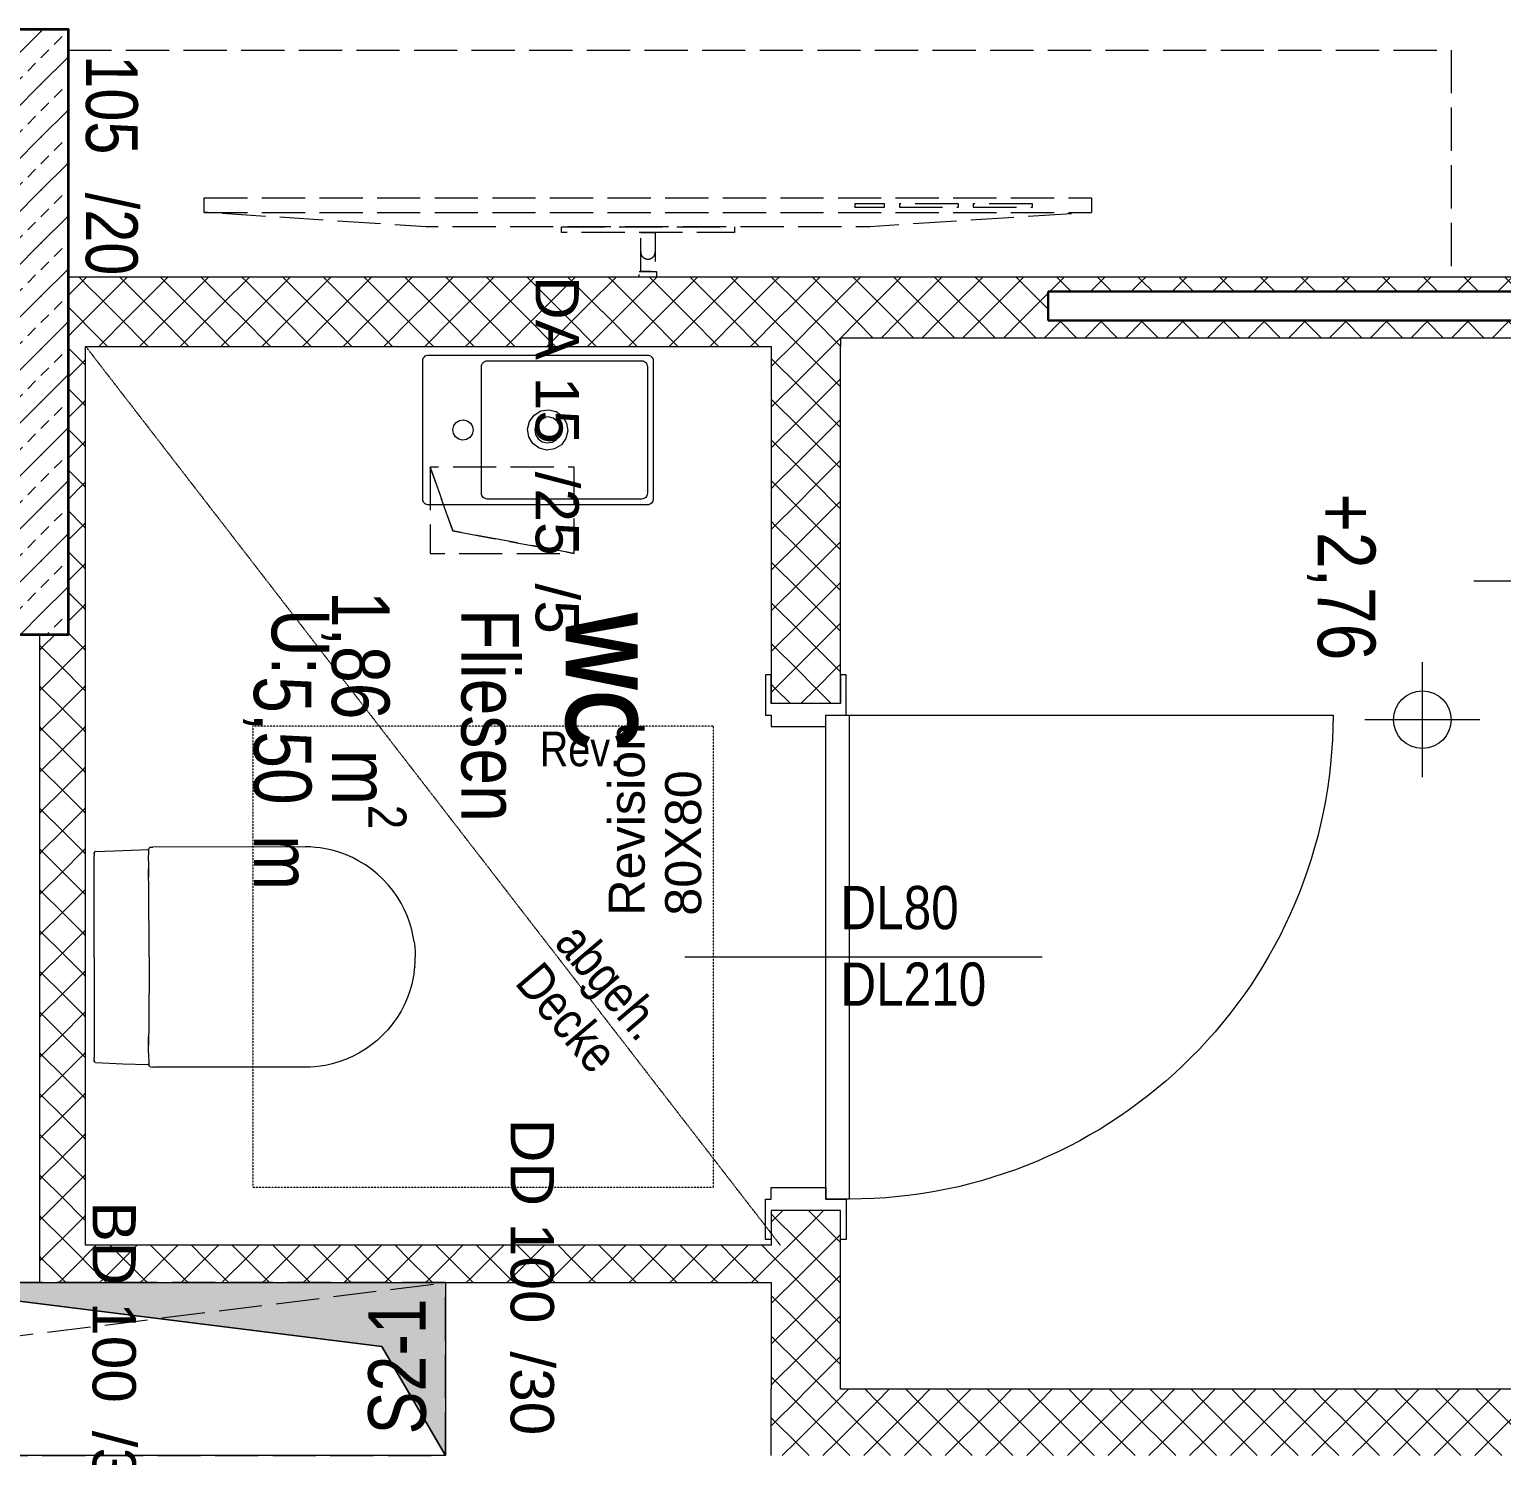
# Model space of a CAD drawing. Header units: metres. Extents: x -16782 to 57285, y -22997 to 18599.
# Drawn here: x 21651 to 24206, y 4078 to 6553 of the extents above; entities that cross this region are included whole.
import ezdxf
from ezdxf.enums import TextEntityAlignment as Align

# ---------------------------------------------------------------- set-up
doc = ezdxf.new("R2010")
doc.units = ezdxf.units.M
doc.header["$MEASUREMENT"] = 0
doc.linetypes.add('Strichlinie eng', pattern=[0.1, 0.075, -0.025])
for name, color, linetype in [('120 Wand Innen tragend', 7, 'Continuous'), ('150 Stuetze', 7, 'Continuous'), ('230 Decke abgehaengt', 7, 'Continuous'), ('510 Moeblierung', 7, 'Continuous'), ('540 Sanitaereinrichtung', 7, 'Continuous'), ('720 HT Installation', 7, 'Continuous'), ('721  Revisionstür', 7, 'Continuous'), ('721  Revisionstür Text', 7, 'Continuous'), ('810 Raumstempel', 7, 'Continuous'), ('870 Deckendurchbruchsymbol', 7, 'Continuous'), ('910 Kote allgemein', 7, 'Continuous'), ('916 Kote PP Rohbau', 7, 'Continuous'), ('930 Beschriftung Allgemein', 7, 'Continuous'), ('938 Beschriftung Statik', 7, 'Continuous'), ('Neubau_130 Wand Innen', 7, 'Continuous'), ('Neubau_130 Wand Innen nichttragend', 7, 'Continuous')]:
    doc.layers.add(name, color=color, linetype=linetype)
doc.styles.add('ERSTELLTER_STIL_1', font='ARIALN.TTF')
doc.styles.add('ERSTELLTER_STIL_2', font='arial.ttf')
doc.styles.add('ERSTELLTER_STIL_3', font='ARIALNB.TTF')
doc.styles.add('ERSTELLTER_STIL_9', font='arial.ttf', dxfattribs={"width": 0.8})
pattern_1 = [(135, (0, 0), (0.03535534, 0.035355335), [0.05, 0]), (225, (0, 0), (-0.035355335, 0.03535534), [0.05, 0])]
pattern_2 = [(225, (0, 0), (-0.03535533, 0.035355345), [0.05, 0]), (315, (0, 0), (0.035355345, 0.03535533), [0.05, 0])]
pattern_3 = [(134.99998, (0, 0), (0.03535535, 0.03535533), [0.05, 0]), (224.99998, (0, 0), (-0.03535533, 0.03535535), [0.05, 0])]

# ---------------------------------------------------------------- blocks, each defined once
blk = doc.blocks.new('Villeroy_Boch-Subway_Washdown_WC-3D_2')
at = {"layer": '540 Sanitaereinrichtung', "color": 7, "linetype": 'Continuous', "lineweight": 13}
for p, q in [((0.1087, 0.5382), (0.0972, 0.5322)), ((0.1205, 0.5433), (0.1087, 0.5382)), ((0.1321, 0.5475), (0.1205, 0.5433)), ((0.1438, 0.5509), (0.1321, 0.5475)), ((0.1556, 0.5535), (0.1438, 0.5509)), ((0.1644, 0.5549), (0.1556, 0.5535)), ((0.1644, 0.5549), (0.1732, 0.5559)), ((0.1645, 0.5549), (0.1644, 0.5549)), ((0.1645, 0.5549), (0.1644, 0.5549)), ((0.1644, 0.5549), (0.1645, 0.5549)), ((0.1644, 0.5549), (0.1645, 0.5549)), ((0.1732, 0.5559), (0.1729, 0.5559)), ((0.1732, 0.5559), (0.1821, 0.5566)), ((0.1821, 0.5566), (0.1909, 0.5566)), ((0.1996, 0.5566), (0.1909, 0.5566)), ((0.2085, 0.5559), (0.1996, 0.5566)), ((0.2173, 0.5549), (0.2085, 0.5559)), ((0.2085, 0.5559), (0.2088, 0.5559)), ((0.2172, 0.5549), (0.2173, 0.5549)), ((0.2172, 0.5549), (0.2173, 0.5549)), ((0.2173, 0.5549), (0.2172, 0.5549)), ((0.2173, 0.5549), (0.2172, 0.5549)), ((0.2173, 0.5549), (0.2261, 0.5535)), ((0.2261, 0.5535), (0.2379, 0.5509)), ((0.2379, 0.5509), (0.2497, 0.5475)), ((0.2497, 0.5475), (0.2612, 0.5433)), ((0.2612, 0.5433), (0.273, 0.5382)), ((0.273, 0.5382), (0.2845, 0.5322)), ((0.0754, 0.5179), (0.0652, 0.5097)), ((0.0861, 0.5255), (0.0754, 0.5179)), ((0.0972, 0.5322), (0.0861, 0.5255)), ((0.2845, 0.5322), (0.2957, 0.5255)), ((0.2957, 0.5255), (0.3063, 0.5179)), ((0.3063, 0.5179), (0.3165, 0.5097)), ((0.0467, 0.4912), (0.0385, 0.481)), ((0.0557, 0.5008), (0.0467, 0.4912)), ((0.0652, 0.5097), (0.0557, 0.5008)), ((0.3165, 0.5097), (0.3261, 0.5008)), ((0.3261, 0.5008), (0.335, 0.4912)), ((0.335, 0.4912), (0.3433, 0.481)), ((0.0309, 0.4704), (0.0242, 0.4592)), ((0.0385, 0.481), (0.0309, 0.4704)), ((0.3433, 0.481), (0.3508, 0.4704)), ((0.3508, 0.4704), (0.3575, 0.4592)), ((0.0131, 0.4359), (0.0089, 0.4244)), ((0.0182, 0.4477), (0.0131, 0.4359)), ((0.0242, 0.4592), (0.0182, 0.4477)), ((0.3575, 0.4592), (0.3635, 0.4477)), ((0.3635, 0.4477), (0.3686, 0.4359)), ((0.3686, 0.4359), (0.3728, 0.4244)), ((0.0055, 0.4126), (0.0029, 0.4008)), ((0.0089, 0.4244), (0.0055, 0.4126)), ((0.3728, 0.4244), (0.3762, 0.4126)), ((0.3762, 0.4126), (0.3788, 0.4008)), ((0.0015, 0.392), (0.0005, 0.3832)), ((0.0029, 0.4008), (0.0015, 0.392)), ((0.3788, 0.4008), (0.3802, 0.392)), ((0.3802, 0.392), (0.3812, 0.3832)), ((-0.0001, 0.3743), (-0.0003, 0.3656)), ((-0.0003, 0.3656), (-0.0001, 0.1012)), ((0.0005, 0.3832), (-0.0001, 0.3743)), ((0.3812, 0.3832), (0.3819, 0.3743)), ((0.3821, 0.3656), (0.3818, 0.1012)), ((0.3819, 0.3743), (0.3821, 0.3656)), ((0.0002, 0.0976), (-0.0001, 0.1012)), ((0.0002, 0.0976), (0.0009, 0.096)), ((0.0009, 0.096), (0.0012, 0.0956)), ((0.0012, 0.0956), (0.0021, 0.0951)), ((0.0021, 0.0951), (0.003, 0.0945)), ((0.0044, 0.0943), (0.003, 0.0945)), ((0.0242, 0.0941), (0.0044, 0.0943)), ((0.0044, 0.0942), (0.0044, 0.0929)), ((0.0058, 0.0491), (0.0044, 0.0929)), ((0.0242, 0.0941), (0.0365, 0.0941)), ((0.0242, 0.0941), (0.0376, 0.0941)), ((0.0365, 0.0941), (0.0527, 0.0941)), ((0.0365, 0.0941), (0.0376, 0.0941)), ((0.0527, 0.0941), (0.0376, 0.0941)), ((0.0643, 0.0943), (0.0527, 0.0941)), ((0.0527, 0.0941), (0.0527, 0.0941)), ((0.1065, 0.0942), (0.0643, 0.0943)), ((0.1486, 0.0949), (0.1065, 0.0942)), ((0.1909, 0.0949), (0.1486, 0.0949)), ((0.1909, 0.0949), (0.2331, 0.0949)), ((0.2331, 0.0949), (0.2752, 0.0942)), ((0.2752, 0.0942), (0.3174, 0.0943)), ((0.3174, 0.0943), (0.329, 0.0941)), ((0.329, 0.0941), (0.3442, 0.0941)), ((0.3291, 0.0941), (0.329, 0.0941)), ((0.3453, 0.0941), (0.329, 0.0941)), ((0.3575, 0.0941), (0.3442, 0.0941)), ((0.3453, 0.0941), (0.3442, 0.0941)), ((0.3575, 0.0941), (0.3453, 0.0941)), ((0.3575, 0.0941), (0.3773, 0.0943)), ((0.3759, 0.0491), (0.3773, 0.0929)), ((0.3773, 0.0943), (0.3787, 0.0945)), ((0.3773, 0.0942), (0.3773, 0.0929)), ((0.3796, 0.0951), (0.3787, 0.0945)), ((0.3805, 0.0956), (0.3796, 0.0951)), ((0.3808, 0.096), (0.3805, 0.0956)), ((0.3815, 0.0976), (0.3808, 0.096)), ((0.3815, 0.0976), (0.3818, 0.1012)), ((0.0077, 0.0022), (0.0058, 0.0491)), ((0.374, 0.0022), (0.3759, 0.0491)), ((0.0077, 0.0022), (0.0082, 0.0008)), ((0.0082, 0.0008), (0.0093, -0.0002)), ((0.3735, 0.0008), (0.3724, -0.0002)), ((0.374, 0.0022), (0.3735, 0.0008)), ((0.0093, -0.0002), (0.0098, -0.0002)), ((0.0105, -0.0002), (0.0098, -0.0002)), ((0.0105, -0.0002), (0.0115, -0.0002)), ((0.0128, -0.0002), (0.0115, -0.0002)), ((0.0128, -0.0002), (0.0142, -0.0002)), ((0.0142, -0.0002), (0.0157, -0.0002)), ((0.1909, -0.0002), (0.0157, -0.0002)), ((0.1909, -0.0002), (0.366, -0.0002)), ((0.3675, -0.0002), (0.366, -0.0002)), ((0.3689, -0.0002), (0.3675, -0.0002)), ((0.3689, -0.0002), (0.3702, -0.0002)), ((0.3712, -0.0002), (0.3702, -0.0002)), ((0.3712, -0.0002), (0.372, -0.0002)), ((0.3724, -0.0002), (0.372, -0.0002))]:
    blk.add_line(p, q, dxfattribs=at)
blk = doc.blocks.new('Anrichte 01 27[139]_1', base_point=(17.725, 18.2903))
at = {"layer": '510 Moeblierung', "color": 253, "linetype": 'Strichlinie eng', "lineweight": 9, "true_color": 0x9f9f9f, "flags": 128}
blk.add_lwpolyline([(17.725, 18.2903), (20.125, 18.2903), (20.125, 17.896), (17.725, 17.896)], close=True, dxfattribs=at)
blk = doc.blocks.new('Etikett_4_1', base_point=(17.725, 18.1073))
at = {"layer": '938 Beschriftung Statik', "color": 7, "lineweight": 13, "insert": (17.8456, 18.2811), "char_height": 0.09, "attachment_point": 1, "rotation": 269.9605, "style": 'ERSTELLTER_STIL_1'}
blk.add_mtext('\\A1;{\\pql;\\pt0,1;\\fArial Narrow|b0|i0|c0|p0;\\W1.000000;105\\fArial Narrow|b0|i0|c0|p0;\\W1.000000;\\A1{\\H.66x;\\S^  ;}\\fArial Narrow|b0|i0|c0|p0;\\W1.000000;\\fArial Narrow|b0|i0|c0|p0;\\W1.000000;\\A1{\\H.66x;\\S^  ;}\\fArial Narrow|b0|i0|c0|p0;\\W1.000000; /\\fArial Narrow|b0|i0|c0|p0;\\W1.000000;\\fArial Narrow|b0|i0|c0|p0;\\W1.000000;\\fArial Narrow|b0|i0|c0|p0;\\W1.000000;\\fArial Narrow|b0|i0|c0|p0;\\W1.000000;\\fArial Narrow|b0|i0|c0|p0;\\W1.000000;20\\fArial Narrow|b0|i0|c0|p0;\\W1.000000;\\A1{\\H.66x;\\S^  ;}\\fArial Narrow|b0|i0|c0|p0;\\W1.000000;\\fArial Narrow|b0|i0|c0|p0;\\W1.000000;\\A1{\\H.66x;\\S^  ;}\\fArial Narrow|b0|i0|c0|p0;\\W1.000000;\\fArial Narrow|b0|i0|c0|p0;\\W1.000000;\\fArial Narrow|b0|i0|c0|p0;\\W1.000000;\\fArial Narrow|b0|i0|c0|p0;\\W1.000000;\\fArial Narrow|b0|i0|c0|p0;\\W1.000000;\\fArial Narrow|b0|i0|c0|p0;\\W1.000000;\\fArial Narrow|b0|i0|c0|p0;\\W1.000000;\\A1{\\H.66x;\\S^  ;}\\fArial Narrow|b0|i0|c0|p0;\\W1.000000;\\fArial Narrow|b0|i0|c0|p0;\\W1.000000;\\A1{\\H.66x;\\S^  ;}\\fArial Narrow|b0|i0|c0|p0;\\W1.000000;\\fArial Narrow|b0|i0|c0|p0;\\W1.000000;\\fArial Narrow|b0|i0|c0|p0;\\W1.000000;\\fArial Narrow|b0|i0|c0|p0;\\W1.000000;\\fArial Narrow|b0|i0|c0|p0;\\W1.000000;\\fArial Narrow|b0|i0|c0|p0;\\W1.000000;\\fArial Narrow|b0|i0|c0|p0;\\W1.000000;\\A1{\\H.66x;\\S^  ;}\\fArial Narrow|b0|i0|c0|p0;\\W1.000000;\\fArial Narrow|b0|i0|c0|p0;\\W1.000000;\\A1{\\H.66x;\\S^  ;}\\fArial Narrow|b0|i0|c0|p0;\\W1.000000;\\fArial Narrow|b0|i0|c0|p0;\\W1.000000;\\fArial Narrow|b0|i0|c0|p0;\\W1.000000;\\fArial Narrow|b0|i0|c0|p0;\\W1.000000;\\fArial Narrow|b0|i0|c0|p0;\\W1.000000;\\fArial Narrow|b0|i0|c0|p0;\\W1.000000;\\fArial Narrow|b0|i0|c0|p0;\\W1.000000;\\A1{\\H.66x;\\S^  ;}\\fArial Narrow|b0|i0|c0|p0;\\W1.000000;\\fArial Narrow|b0|i0|c0|p0;\\W1.000000;\\A1{\\H.66x;\\S^  ;}\\fArial Narrow|b0|i0|c0|p0;\\W1.000000;\\fArial Narrow|b0|i0|c0|p0;\\W1.000000;\\fArial Narrow|b0|i0|c0|p0;\\W1.000000;\\fArial Narrow|b0|i0|c0|p0;\\W1.000000;\\fArial Narrow|b0|i0|c0|p0;\\W1.000000;\\fArial Narrow|b0|i0|c0|p0;\\W1.000000;\\fArial Narrow|b0|i0|c0|p0;\\W1.000000;\\A1{\\H.66x;\\S^  ;}\\fArial Narrow|b0|i0|c0|p0;\\W1.000000;}', dxfattribs=at)
at = {"layer": '938 Beschriftung Statik', "color": 7, "lineweight": 13, "style": 'ERSTELLTER_STIL_1'}
blk.add_attdef('DUMMY_124', text='', height=0.09, rotation=269.9605, dxfattribs=at).set_placement((17.8734, 18.2811), align=Align.TOP_LEFT)
blk = doc.blocks.new('Zargentür 1-Fl 27_21')
at = {"layer": 'Neubau_130 Wand Innen nichttragend', "color": 7, "linetype": 'Continuous', "lineweight": 13}
for p, q in [((0.42, 0.015), (0.42, 0.855)), ((-0.42, 0.01), (-0.49, 0.01)), ((-0.49, 0.01), (-0.49, 0)), ((-0.49, 0), (-0.44, 0)), ((-0.44, 0), (-0.44, -0.12)), ((-0.44, 0), (-0.44, -0.12)), ((-0.44, 0), (-0.44, -0.12)), ((-0.42, 0.015), (-0.42, -0.025)), ((0.42, 0.015), (-0.42, 0.015)), ((-0.42, -0.025), (-0.42, 0.01)), ((0.42, -0.025), (0.42, 0.015)), ((0.42, -0.025), (0.42, 0.01)), ((0.42, 0.01), (0.49, 0.01)), ((0.49, 0), (0.44, 0)), ((0.44, 0), (0.44, -0.12)), ((0.44, 0), (0.44, -0.12)), ((0.44, 0), (0.44, -0.12)), ((0.49, 0.01), (0.49, 0)), ((-0.4, -0.025), (-0.42, -0.025)), ((-0.42, -0.025), (0.42, -0.025)), ((-0.4, -0.12), (-0.4, -0.025)), ((0.4, -0.12), (0.4, -0.025)), ((0.4, -0.025), (0.42, -0.025)), ((-0.44, -0.12), (-0.49, -0.12)), ((-0.49, -0.12), (-0.49, -0.13)), ((-0.42, -0.13), (-0.42, -0.12)), ((-0.42, -0.12), (-0.4, -0.12)), ((0.42, -0.12), (0.4, -0.12)), ((0.42, -0.13), (0.42, -0.12)), ((0.44, -0.12), (0.49, -0.12)), ((0.49, -0.12), (0.49, -0.13)), ((-0.49, -0.13), (-0.42, -0.13)), ((0.49, -0.13), (0.42, -0.13))]:
    blk.add_line(p, q, dxfattribs=at)
blk.add_arc((0.42, 0.015), 0.84, 90, 180, dxfattribs=at)
blk = doc.blocks.new('T Marker 21_29')
at = {"layer": 'Neubau_130 Wand Innen nichttragend', "color": 7, "linetype": 'Continuous', "lineweight": 13}
blk.add_line((0, -0.47), (0, 0.15), dxfattribs=at)
at = {"layer": 'Neubau_130 Wand Innen nichttragend', "color": 7, "lineweight": 13, "style": 'ERSTELLTER_STIL_1'}
for tag, p in [('gs_width_select_pref_50_1', (-0.13, -0.097)), ('gs_width_select_pref_50_0', (0.0029, -0.097))]:
    blk.add_attdef(tag, text='', height=0.075, rotation=270, dxfattribs=at).set_placement(p, align=Align.BOTTOM_LEFT)
blk = doc.blocks.new('Wand_153_1', base_point=(18.945, 15.751))
at = {"layer": 'Neubau_130 Wand Innen nichttragend', "linetype": 'Continuous', "lineweight": 13, "true_color": 0xa7a7a7}
h = blk.add_hatch(dxfattribs=at)
h.set_pattern_fill('GIPSKARTONWAND_0001', color=253, style=0, pattern_type=2)
h.set_pattern_definition(pattern_1)
h.paths.add_polyline_path([(18.945, 17.776), (18.945, 17.1561), (19.065, 17.1561), (19.065, 17.776)])
h = blk.add_hatch(dxfattribs=at)
h.set_pattern_fill('GIPSKARTONWAND_0001', color=253, style=0, pattern_type=2)
h.set_pattern_definition(pattern_1)
h.paths.add_polyline_path([(18.945, 15.966), (19.065, 15.966), (19.065, 16.2761), (18.945, 16.2761)])
at = {"layer": 'Neubau_130 Wand Innen nichttragend', "color": 7, "linetype": 'Continuous', "lineweight": 13}
for p, q in [((19.065, 17.1561), (18.945, 17.1561)), ((19.065, 16.2761), (18.945, 16.2761))]:
    blk.add_line(p, q, dxfattribs=at)
at = {"layer": 'Neubau_130 Wand Innen nichttragend', "color": 7, "linetype": 'Continuous', "lineweight": 13, "flags": 128}
for points in [[(18.945, 17.776), (18.945, 17.1561)], [(19.065, 17.1561), (19.065, 17.776)], [(18.945, 16.2761), (18.945, 16.2161)], [(19.065, 15.966), (19.065, 16.2761)], [(18.945, 16.1511), (18.945, 15.966)]]:
    blk.add_lwpolyline(points, dxfattribs=at)
at = {"layer": 'Neubau_130 Wand Innen nichttragend', "color": 7, "linetype": 'Continuous', "lineweight": 13, "xscale": -1, "rotation": 269.9999936113557}
blk.add_blockref('Zargentür 1-Fl 27_21', (19.065, 16.7161), dxfattribs=at)
at = {"layer": 'Neubau_130 Wand Innen nichttragend', "color": 7, "lineweight": 13}
ref = blk.add_blockref('T Marker 21_29', (18.945, 16.7161), dxfattribs=dict(at, rotation=89.9999936113557))
ref.add_attrib('gs_width_select_pref_50', 'DL80', dxfattribs={"color": 7, "lineweight": 13, "height": 0.075, "rotation": 360, "style": 'ERSTELLTER_STIL_1'}).set_placement((19.065, 16.742), align=Align.BOTTOM_LEFT)
ref.add_attrib('gs_width_select_pref_50_1', 'DL210', dxfattribs={"color": 7, "lineweight": 13, "height": 0.075, "rotation": 360, "style": 'ERSTELLTER_STIL_1'}).set_placement((19.065, 16.6091), align=Align.BOTTOM_LEFT)
blk = doc.blocks.new('Wand_154_1', base_point=(21.6326, 15.751))
at = {"layer": '120 Wand Innen tragend', "linetype": 'Continuous', "lineweight": 13, "true_color": 0xa7a7a7}
h = blk.add_hatch(dxfattribs=at)
h.set_pattern_fill('GIPSKARTONWAND_0001', color=253, style=0, pattern_type=2)
h.set_pattern_definition([(45, (0, 0), (-0.03535534, 0.03535534), [0.05, 0]), (135, (0, 0), (0.03535534, 0.03535534), [0.05, 0])])
h.paths.add_polyline_path([(18.945, 15.966), (18.945, 15.851), (20.3255, 15.851), (20.3255, 15.966)])
at = {"layer": '120 Wand Innen tragend', "color": 7, "linetype": 'Continuous', "lineweight": 13, "flags": 128}
for points in [[(18.945, 15.851), (18.945, 15.966)], [(20.3255, 15.966), (19.065, 15.966)]]:
    blk.add_lwpolyline(points, dxfattribs=at)
blk = doc.blocks.new('WC_023_60_1', base_point=(18.4456, 17.255))
at = {"layer": '810 Raumstempel', "color": 7, "lineweight": 13, "char_height": 0.1, "attachment_point": 1, "rotation": 270, "style": 'ERSTELLTER_STIL_1'}
for s, insert in [('\\A1;{\\pql;\\pt0,0.05;\\fArial Narrow|b0|i0|c0|p0;\\W1.000000;1,86\\fArial Narrow|b0|i0|c0|p0;\\W1.000000;\\A1{\\H.66x;\\S^  ;}\\fArial Narrow|b0|i0|c0|p0;\\W1.000000; m\\fArial Narrow|b0|i0|c0|p0;\\W1.000000;\\A1{\\H.66x;\\S2^  ;}}', (18.3117, 17.3515)), ('\\A1;{\\pql;\\pt0,0.05;\\fArial Narrow|b0|i0|c0|p0;\\W1.000000;5,50\\fArial Narrow|b0|i0|c0|p0;\\W1.000000;\\A1{\\H.66x;\\S^  ;}\\fArial Narrow|b0|i0|c0|p0;\\W1.000000; m\\fArial Narrow|b0|i0|c0|p0;\\W1.000000;\\A1{\\H.66x;\\S^  ;}}', (18.147, 17.2036))]:
    blk.add_mtext(s, dxfattribs=dict(at, insert=insert))
at = {"layer": '810 Raumstempel', "color": 7, "lineweight": 13}
for tag, height, style, p in [('DUMMY_892', 0.1, 'ERSTELLTER_STIL_1', (18.3426, 17.3515)), ('DUMMY_891', 0.1, 'ERSTELLTER_STIL_1', (18.5073, 17.3515)), ('perimeterCode', 0.1, 'ERSTELLTER_STIL_1', (18.1779, 17.3202)), ('stFloorCovering', 0.1, 'ERSTELLTER_STIL_1', (18.5073, 17.3202)), ('ROOM_NAME', 0.125, 'ERSTELLTER_STIL_3', (18.7132, 17.3146)), ('DUMMY_890', 0.125, 'ERSTELLTER_STIL_3', (18.7132, 17.1105))]:
    blk.add_attdef(tag, text='', height=height, rotation=270, dxfattribs=dict(at, style=style)).set_placement(p, align=Align.TOP_LEFT)
blk = doc.blocks.new('Schiebetür 02 1-Fl 27_2')
at = {"layer": 'Neubau_130 Wand Innen', "color": 7, "linetype": 'Continuous', "lineweight": 13}
for p, q in [((-0.24, 0.05), (-0.14, 0.1)), ((-0.24, 0.05), (0.24, 0.05)), ((-0.24, 0.05), (-0.14, 0)), ((-0.48, 0), (-0.48, -0.025)), ((-0.48, 0), (-0.48, -0.025)), ((0.48, 0), (0.48, -0.105)), ((0.48, 0), (0.48, -0.105)), ((-0.48, -0.075), (-0.48, -0.105)), ((-0.48, -0.075), (-0.48, -0.105))]:
    blk.add_line(p, q, dxfattribs=at)
at = {"layer": 'Neubau_130 Wand Innen', "color": 7, "linetype": 'Continuous', "lineweight": 30}
for p, q in [((-0.48, -0.025), (-1.44, -0.025)), ((-1.44, -0.025), (-1.44, -0.075)), ((-1.44, -0.075), (-0.48, -0.075))]:
    blk.add_line(p, q, dxfattribs=at)
at = {"layer": 'Neubau_130 Wand Innen', "color": 7, "linetype": 'Continuous', "lineweight": 13, "flags": 128}
for points in [[(-0.48, 0), (-0.48, -0.025), (-0.45, -0.025), (-0.45, 0)], [(0.48, 0), (0.45, 0), (0.45, -0.105), (0.48, -0.105)], [(-0.45, -0.06), (0.45, -0.06), (0.45, -0.04), (-0.45, -0.04)], [(-0.48, -0.105), (-0.45, -0.105), (-0.45, -0.075), (-0.48, -0.075)]]:
    blk.add_lwpolyline(points, close=True, dxfattribs=at)
blk = doc.blocks.new('Wand_212_1', base_point=(22.2, 17.896))
at = {"layer": 'Neubau_130 Wand Innen', "linetype": 'Continuous', "lineweight": 13, "true_color": 0xa7a7a7}
h = blk.add_hatch(dxfattribs=at)
h.set_pattern_fill('GIPSKARTONWAND_0001', color=253, style=0, pattern_type=2)
h.set_pattern_definition(pattern_2)
h.paths.add_polyline_path([(19.065, 17.791), (20.3855, 17.791), (20.3855, 17.821), (19.4255, 17.821), (19.4255, 17.871), (20.3855, 17.871), (20.3855, 17.896), (19.065, 17.896)])
at = {"layer": 'Neubau_130 Wand Innen', "color": 7, "linetype": 'Continuous', "lineweight": 30}
for p, q in [((19.4255, 17.871), (19.4255, 17.821)), ((20.3855, 17.871), (19.4255, 17.871)), ((19.4255, 17.821), (20.3855, 17.821))]:
    blk.add_line(p, q, dxfattribs=at)
at = {"layer": 'Neubau_130 Wand Innen', "color": 7, "linetype": 'Continuous', "lineweight": 13, "flags": 128}
for points in [[(20.3855, 17.896), (19.065, 17.896)], [(19.065, 17.791), (20.3855, 17.791)]]:
    blk.add_lwpolyline(points, dxfattribs=at)
at = {"layer": 'Neubau_130 Wand Innen', "color": 7, "linetype": 'Continuous', "lineweight": 13, "rotation": 359.9999908189732}
blk.add_blockref('Schiebetür 02 1-Fl 27_2', (20.8655, 17.896), dxfattribs=at)
blk = doc.blocks.new('Wand_241_1', base_point=(18.945, 16.1511))
at = {"layer": 'Neubau_130 Wand Innen', "linetype": 'Continuous', "lineweight": 13, "true_color": 0xa7a7a7}
h = blk.add_hatch(dxfattribs=at)
h.set_pattern_fill('GIPSKARTONWAND_0001', color=253, style=0, pattern_type=2)
h.set_pattern_definition([(44.99998, (0, 0), (-0.03535533, 0.03535535), [0.05, 0]), (134.99998, (0, 0), (0.03535535, 0.03535533), [0.05, 0])])
h.paths.add_polyline_path([(17.755, 16.1511), (18.945, 16.1511), (18.945, 16.2161), (17.755, 16.2161)])
at = {"layer": 'Neubau_130 Wand Innen', "color": 7, "linetype": 'Continuous', "lineweight": 13, "flags": 128}
for points in [[(18.945, 16.2161), (17.755, 16.2161)], [(17.755, 16.1511), (18.945, 16.1511)]]:
    blk.add_lwpolyline(points, dxfattribs=at)
blk = doc.blocks.new('Wand_262_1', base_point=(17.755, 17.896))
at = {"layer": 'Neubau_130 Wand Innen', "linetype": 'Continuous', "lineweight": 13, "true_color": 0xa7a7a7}
h = blk.add_hatch(dxfattribs=at)
h.set_pattern_fill('GIPSKARTONWAND_0001', color=253, style=0, pattern_type=2)
h.set_pattern_definition(pattern_3)
h.paths.add_polyline_path([(17.675, 17.276), (17.675, 16.2161), (17.755, 16.2161), (17.755, 17.776), (17.725, 17.776), (17.725, 17.276)])
h = blk.add_hatch(dxfattribs=at)
h.set_pattern_fill('GIPSKARTONWAND_0001', color=253, style=0, pattern_type=2)
h.set_pattern_definition(pattern_3)
h.paths.add_polyline_path([(17.755, 16.2161), (17.675, 16.1511), (17.755, 16.1511)])
h = blk.add_hatch(dxfattribs=at)
h.set_pattern_fill('GIPSKARTONWAND_0001', color=253, style=0, pattern_type=2)
h.set_pattern_definition(pattern_3)
h.paths.add_polyline_path([(17.675, 16.1511), (17.755, 16.2161), (17.675, 16.2161)])
at = {"layer": 'Neubau_130 Wand Innen', "color": 7, "linetype": 'Continuous', "lineweight": 13, "flags": 128}
for points in [[(17.755, 16.2161), (17.755, 17.776)], [(17.675, 17.276), (17.675, 16.1511)], [(17.675, 16.1511), (17.755, 16.1511)]]:
    blk.add_lwpolyline(points, dxfattribs=at)
blk = doc.blocks.new('Wand_265_1', base_point=(19.065, 17.896))
at = {"layer": 'Neubau_130 Wand Innen nichttragend', "linetype": 'Continuous', "lineweight": 13, "true_color": 0xa7a7a7}
h = blk.add_hatch(dxfattribs=at)
h.set_pattern_fill('GIPSKARTONWAND_0001', color=253, style=0, pattern_type=2)
h.set_pattern_definition(pattern_2)
h.paths.add_polyline_path([(17.725, 17.896), (17.725, 17.821), (17.755, 17.776), (17.755, 17.896)])
h = blk.add_hatch(dxfattribs=at)
h.set_pattern_fill('GIPSKARTONWAND_0001', color=253, style=0, pattern_type=2)
h.set_pattern_definition(pattern_2)
h.paths.add_polyline_path([(17.755, 17.776), (19.065, 17.776), (19.065, 17.896), (17.755, 17.896)])
h = blk.add_hatch(dxfattribs=at)
h.set_pattern_fill('GIPSKARTONWAND_0001', color=253, style=0, pattern_type=2)
h.set_pattern_definition(pattern_2)
h.paths.add_polyline_path([(17.725, 17.776), (17.755, 17.776), (17.725, 17.821)])
at = {"layer": 'Neubau_130 Wand Innen nichttragend', "color": 7, "linetype": 'Continuous', "lineweight": 13, "flags": 128}
for points in [[(19.065, 17.896), (17.725, 17.896)], [(19.065, 17.791), (19.065, 17.776)], [(17.755, 17.776), (18.945, 17.776)]]:
    blk.add_lwpolyline(points, dxfattribs=at)
blk = doc.blocks.new('Stütze_5_1', base_point=(17.625, 17.801))
at = {"layer": '150 Stuetze', "linetype": 'Continuous', "lineweight": 0, "true_color": 0x000000}
h = blk.add_hatch(dxfattribs=at)
h.set_pattern_fill('BETON__BEWEHRT_SN46_0001', color=18, style=0, pattern_type=2)
h.set_pattern_definition([(45, (0, 0), (-0.04596194, 0.04596194), [0.0195, -0.013]), (45, (-0.02298, 0.02298), (-0.04596194, 0.04596194), [0.065, 0])])
h.paths.add_polyline_path([(17.525, 18.326), (17.525, 17.276), (17.725, 17.276), (17.725, 18.326)])
at = {"layer": '150 Stuetze', "color": 7, "linetype": 'Continuous', "lineweight": 35, "flags": 128}
blk.add_lwpolyline([(17.525, 18.326), (17.525, 17.276), (17.725, 17.276), (17.725, 18.326)], close=True, dxfattribs=at)
blk = doc.blocks.new('Morph_3_1')
at = {"layer": '540 Sanitaereinrichtung', "color": 7, "linetype": 'Continuous', "lineweight": 13, "flags": 128}
for points in [[(18.3429, 17.7581), (18.3445, 17.7593), (18.3462, 17.7603), (18.3481, 17.7608), (18.35, 17.761), (18.73, 17.761), (18.732, 17.7608), (18.7338, 17.7603), (18.7356, 17.7593), (18.7371, 17.7581), (18.7383, 17.7566), (18.7393, 17.7548), (18.7398, 17.753), (18.74, 17.751), (18.74, 17.511), (18.7398, 17.5091), (18.7393, 17.5072), (18.7383, 17.5055), (18.7371, 17.5039), (18.7356, 17.5027), (18.7338, 17.5018), (18.732, 17.5012), (18.73, 17.501), (18.35, 17.501), (18.3481, 17.5012), (18.3462, 17.5018), (18.3445, 17.5027), (18.3429, 17.5039), (18.3417, 17.5055), (18.3408, 17.5072), (18.3402, 17.5091), (18.34, 17.511), (18.34, 17.751), (18.3402, 17.753), (18.3408, 17.7548), (18.3417, 17.7566)], [(18.4437, 17.7466), (18.4449, 17.7481), (18.4465, 17.7493), (18.4482, 17.7503), (18.4501, 17.7508), (18.452, 17.751), (18.72, 17.751), (18.722, 17.7508), (18.7238, 17.7503), (18.7256, 17.7493), (18.7271, 17.7481), (18.7283, 17.7466), (18.7293, 17.7448), (18.7298, 17.743), (18.73, 17.741), (18.73, 17.521), (18.7298, 17.5191), (18.7293, 17.5172), (18.7283, 17.5155), (18.7271, 17.5139), (18.7256, 17.5127), (18.7238, 17.5118), (18.722, 17.5112), (18.72, 17.511), (18.452, 17.511), (18.4501, 17.5112), (18.4482, 17.5118), (18.4465, 17.5127), (18.4449, 17.5139), (18.4437, 17.5155), (18.4428, 17.5172), (18.4422, 17.5191), (18.442, 17.521), (18.442, 17.741), (18.4422, 17.743), (18.4428, 17.7448)], [(18.5333, 17.6568), (18.545, 17.6639), (18.5585, 17.666), (18.5718, 17.6627), (18.5828, 17.6547), (18.5899, 17.643), (18.592, 17.6295), (18.5887, 17.6163), (18.5807, 17.6052), (18.569, 17.5981), (18.5555, 17.596), (18.5423, 17.5993), (18.5312, 17.6073), (18.5241, 17.619), (18.522, 17.6325), (18.5253, 17.6458)], [(18.3982, 17.6439), (18.404, 17.6474), (18.4108, 17.6485), (18.4174, 17.6469), (18.4229, 17.6428), (18.4265, 17.637), (18.4275, 17.6303), (18.4259, 17.6236), (18.4218, 17.6181), (18.416, 17.6146), (18.4093, 17.6135), (18.4026, 17.6151), (18.3971, 17.6192), (18.3936, 17.625), (18.3925, 17.6318), (18.3941, 17.6384)], [(18.5493, 17.6521), (18.5418, 17.6476), (18.5366, 17.6405), (18.5345, 17.632), (18.5359, 17.6233), (18.5404, 17.6158), (18.5475, 17.6106), (18.5561, 17.6085), (18.5647, 17.6099), (18.5722, 17.6144), (18.5774, 17.6215), (18.5795, 17.6301), (18.5781, 17.6387), (18.5736, 17.6462), (18.5665, 17.6514), (18.558, 17.6535)]]:
    blk.add_lwpolyline(points, close=True, dxfattribs=at)
blk = doc.blocks.new('Bodendurchbruch Symbol 27[254]_1', base_point=(17.3798, 16.1511))
at = {"layer": '870 Deckendurchbruchsymbol', "linetype": 'Continuous', "lineweight": 13, "true_color": 0xd40000}
blk.add_hatch(color=12, dxfattribs=at).paths.add_polyline_path([(17.3798, 16.1511), (18.2691, 16.0404), (18.3798, 15.851), (18.3798, 16.1511)])
at = {"layer": '870 Deckendurchbruchsymbol', "color": 12, "linetype": 'Continuous', "lineweight": 13, "true_color": 0xd40000, "flags": 128}
for points in [[(18.2691, 16.0404), (18.3798, 15.851), (17.3798, 15.851), (17.3798, 16.1511)], [(17.3798, 16.1511), (18.3798, 16.1511), (18.3798, 15.851), (18.2691, 16.0404)]]:
    blk.add_lwpolyline(points, close=True, dxfattribs=at)
at = {"layer": '870 Deckendurchbruchsymbol', "color": 12, "lineweight": 13, "true_color": 0xcc0000, "insert": (17.7453, 16.001), "char_height": 0.075, "attachment_point": 8, "rotation": 270, "style": 'ERSTELLTER_STIL_2'}
blk.add_mtext('\\A1;{\\pqc;\\pt0;\\fArial|b0|i0|c0|p0;\\W1.000000;BD 100\\fArial|b0|i0|c0|p0;\\W1.000000;\\A1{\\H.66x;\\S^  ;}\\fArial|b0|i0|c0|p0;\\W1.000000; /30\\fArial|b0|i0|c0|p0;\\W1.000000;\\A1{\\H.66x;\\S^  ;}\\fArial|b0|i0|c0|p0;\\W1.000000;\\fArial|b0|i0|c0|p0;\\W1.000000;\\A1{\\H.66x;\\S^  ;}}', dxfattribs=at)
blk = doc.blocks.new('Bodendurchbruch Symbol 27[259]_1', base_point=(18.3798, 16.1511))
at = {"layer": '870 Deckendurchbruchsymbol', "color": 12, "linetype": 'Strichlinie eng', "lineweight": 13, "true_color": 0xd40000}
for p, q in [((17.4904, 16.0404), (18.3798, 16.1511)), ((17.3798, 15.851), (17.4904, 16.0404))]:
    blk.add_line(p, q, dxfattribs=at)
at = {"layer": '870 Deckendurchbruchsymbol', "color": 12, "linetype": 'Strichlinie eng', "lineweight": 13, "true_color": 0xd40000, "flags": 128}
blk.add_lwpolyline([(17.3798, 16.1511), (17.3798, 15.851), (18.3798, 15.851), (18.3798, 16.1511)], close=True, dxfattribs=at)
at = {"layer": '870 Deckendurchbruchsymbol', "color": 12, "lineweight": 13, "true_color": 0xcc0000, "insert": (18.4709, 16.1416), "char_height": 0.075, "attachment_point": 8, "rotation": 270, "style": 'ERSTELLTER_STIL_2'}
blk.add_mtext('\\A1;{\\pqc;\\pt0;\\fArial|b0|i0|c0|p0;\\W1.000000;DD 100\\fArial|b0|i0|c0|p0;\\W1.000000;\\A1{\\H.66x;\\S^  ;}\\fArial|b0|i0|c0|p0;\\W1.000000; /30\\fArial|b0|i0|c0|p0;\\W1.000000;\\A1{\\H.66x;\\S^  ;}\\fArial|b0|i0|c0|p0;\\W1.000000;\\fArial|b0|i0|c0|p0;\\W1.000000;\\A1{\\H.66x;\\S^  ;}}', dxfattribs=at)
blk = doc.blocks.new('Flachbildfernseher 27[264]_1', base_point=(17.9609, 18.0335))
at = {"layer": '510 Moeblierung', "color": 253, "linetype": 'Strichlinie eng', "lineweight": 9, "true_color": 0x9f9f9f}
for p, q in [((19.1416, 18.0235), (19.0903, 18.0235)), ((19.0903, 18.0235), (19.0903, 18.0173)), ((19.0903, 18.0173), (19.1416, 18.0173)), ((19.1416, 18.0173), (19.1416, 18.0235)), ((19.2699, 18.0235), (19.1673, 18.0235)), ((19.1673, 18.0235), (19.1673, 18.0173)), ((19.1673, 18.0173), (19.2699, 18.0173)), ((19.2699, 18.0173), (19.2699, 18.0235)), ((19.3983, 18.0235), (19.2956, 18.0235)), ((19.2956, 18.0235), (19.2956, 18.0173)), ((19.2956, 18.0173), (19.3983, 18.0173)), ((19.3983, 18.0173), (19.3983, 18.0235)), ((17.9609, 18.0085), (19.5009, 18.0085))]:
    blk.add_line(p, q, dxfattribs=at)
at = {"layer": '510 Moeblierung', "color": 253, "linetype": 'Strichlinie eng', "lineweight": 9, "true_color": 0x9f9f9f, "flags": 128}
for points in [[(17.9609, 18.0335), (19.5009, 18.0335), (19.5009, 18.0085), (19.1159, 17.9835), (18.3459, 17.9835), (17.9609, 18.0085)], [(18.5809, 17.9835), (18.8809, 17.9835), (18.8809, 17.9735), (18.5809, 17.9735)], [(18.7184, 17.9735), (18.7434, 17.9735), (18.7434, 17.906), (18.7184, 17.906)], [(18.7159, 17.906), (18.7459, 17.906), (18.7459, 17.896), (18.7159, 17.896)]]:
    blk.add_lwpolyline(points, close=True, dxfattribs=at)
at = {"layer": '510 Moeblierung', "color": 253, "linetype": 'Strichlinie eng', "lineweight": 9, "true_color": 0x9f9f9f}
blk.add_arc((18.7309, 17.9398), 0.0125, 180.001, 0.001, dxfattribs=at)
blk = doc.blocks.new('Bodendurchbruch Symbol 27[274]_1', base_point=(18.3532, 17.5666))
at = {"layer": '870 Deckendurchbruchsymbol', "color": 12, "linetype": 'Strichlinie eng', "lineweight": 13, "true_color": 0xd40000, "flags": 128}
for points in [[(18.3923, 17.4557), (18.6032, 17.4166), (18.6032, 17.5666), (18.3532, 17.5666)], [(18.3532, 17.5666), (18.3532, 17.4166), (18.6032, 17.4166), (18.3923, 17.4557)]]:
    blk.add_lwpolyline(points, close=True, dxfattribs=at)
at = {"layer": '870 Deckendurchbruchsymbol', "color": 12, "lineweight": 13, "true_color": 0xcc0000, "insert": (18.5142, 17.578), "char_height": 0.075, "attachment_point": 8, "rotation": 270, "style": 'ERSTELLTER_STIL_2'}
blk.add_mtext('\\A1;{\\pqc;\\pt0;\\fArial|b0|i0|c0|p0;\\W1.000000;DA 15\\fArial|b0|i0|c0|p0;\\W1.000000;\\A1{\\H.66x;\\S^  ;}\\fArial|b0|i0|c0|p0;\\W1.000000; /25\\fArial|b0|i0|c0|p0;\\W1.000000;\\A1{\\H.66x;\\S^  ;}\\fArial|b0|i0|c0|p0;\\W1.000000; /5\\fArial|b0|i0|c0|p0;\\W1.000000;\\A1{\\H.66x;\\S^  ;}}', dxfattribs=at)
blk = doc.blocks.new('Höhenbemaßung_74_1', base_point=(20.3147, 17.3684))
at = {"layer": '910 Kote allgemein', "linetype": 'Continuous', "lineweight": 13}
for points in [[(20.3147, 17.3684), (20.3147, 17.4434), (20.286, 17.4377), (20.2616, 17.4214), (20.2454, 17.3971), (20.2397, 17.3684)], [(20.3147, 17.3684), (20.3147, 17.2934), (20.3434, 17.2991), (20.3677, 17.3154), (20.384, 17.3397), (20.3897, 17.3684)]]:
    blk.add_hatch(color=7, dxfattribs=at).paths.add_polyline_path(points)
at = {"layer": '910 Kote allgemein', "color": 7, "linetype": 'Continuous', "lineweight": 13}
for p, q in [((20.3147, 17.2184), (20.3147, 17.5184)), ((20.4647, 17.3684), (20.1647, 17.3684))]:
    blk.add_line(p, q, dxfattribs=at)
blk.add_circle((20.3147, 17.3684), 0.075, dxfattribs=at)
at = {"layer": '910 Kote allgemein', "color": 7, "lineweight": 13, "insert": (20.378, 17.3133), "char_height": 0.09, "attachment_point": 7, "rotation": 270, "style": 'ERSTELLTER_STIL_1'}
blk.add_mtext('\\A1;{\\pql;\\fArial Narrow|b0|i0|c0|p0;\\W1.000000;+3,00}', dxfattribs=at)
blk = doc.blocks.new('Höhenbemaßung_75_1', base_point=(20.075, 17.1281))
at = {"layer": '916 Kote PP Rohbau', "color": 7, "linetype": 'Continuous', "lineweight": 13}
for p, q in [((20.075, 17.0281), (20.075, 17.2281)), ((20.175, 17.1281), (19.975, 17.1281))]:
    blk.add_line(p, q, dxfattribs=at)
blk.add_circle((20.075, 17.1281), 0.05, dxfattribs=at)
at = {"layer": '916 Kote PP Rohbau', "color": 7, "lineweight": 13, "insert": (19.875, 17.521), "char_height": 0.1, "attachment_point": 7, "rotation": 270, "style": 'ERSTELLTER_STIL_1'}
blk.add_mtext('\\A1;{\\pql;\\fArial Narrow|b0|i0|c0|p0;\\W1.000000;+2,76}', dxfattribs=at)

msp = doc.modelspace()

# ---------------------------------------------------------------- linework, layer by layer
at = {"layer": '230 Decke abgehaengt', "color": 7, "linetype": 'Strichlinie eng', "lineweight": 13, "flags": 128}
msp.add_lwpolyline([(21748.612, 6002.911), (22954.229, 4442.977)], dxfattribs=at)
at = {"layer": '721  Revisionstür', "color": 182, "linetype": 'Strichlinie eng', "lineweight": 5, "true_color": 0x4b06db}
msp.add_lwpolyline([(22038.611, 5343.493), (22038.611, 4543.493), (22838.611, 4543.493), (22838.611, 5343.493)], close=True, dxfattribs=at)

# ---------------------------------------------------------------- block references
at = {"layer": '120 Wand Innen tragend', "color": 7, "lineweight": 30, "xscale": 1000, "yscale": 1000, "zscale": 1000}
msp.add_blockref('Wand_154_1', (25626.2, 3977.918), dxfattribs=at)
at = {"layer": '150 Stuetze', "color": 7, "lineweight": 35, "xscale": 1000, "yscale": 1000, "zscale": 1000}
msp.add_blockref('Stütze_5_1', (21618.612, 6027.918), dxfattribs=at)
at = {"layer": '510 Moeblierung', "color": 253, "linetype": 'Strichlinie eng', "lineweight": 9, "true_color": 0x9f9f9f, "xscale": 1000, "yscale": 1000, "zscale": 1000}
for name, p in [('Anrichte 01 27[139]_1', (21718.605, 6517.193)), ('Flachbildfernseher 27[264]_1', (21954.522, 6260.413))]:
    msp.add_blockref(name, p, dxfattribs=at)
at = {"layer": '540 Sanitaereinrichtung', "linetype": 'Continuous', "lineweight": 0, "xscale": 1000, "yscale": 1000, "zscale": 1000}
msp.add_blockref('Morph_3_1', (3993.599, -11773.101), dxfattribs=at)
at = {"layer": '540 Sanitaereinrichtung', "color": 7, "linetype": 'Continuous', "lineweight": 13, "xscale": -1000, "yscale": 1000, "zscale": 1000, "rotation": 269.9999999999999}
msp.add_blockref('Villeroy_Boch-Subway_Washdown_WC-3D_2', (21763.871, 4752.182), dxfattribs=at)
at = {"layer": '810 Raumstempel', "color": 7, "linetype": 'Continuous', "lineweight": 13, "xscale": 1000, "yscale": 1000, "zscale": 1000}
msp.add_blockref('WC_023_60_1', (22439.166, 5481.866), dxfattribs=at).add_auto_attribs({'ROOM_NAME': 'WC', 'stFloorCovering': 'Fliesen', 'perimeterCode': 'U: '})
at = {"layer": '870 Deckendurchbruchsymbol', "color": 12, "linetype": 'Continuous', "lineweight": 13, "true_color": 0xd40000, "xscale": 1000, "yscale": 1000, "zscale": 1000}
for name, p in [('Bodendurchbruch Symbol 27[274]_1', (22346.779, 5793.493)), ('Bodendurchbruch Symbol 27[259]_1', (22373.37, 4377.984)), ('Bodendurchbruch Symbol 27[254]_1', (21373.37, 4377.984))]:
    msp.add_blockref(name, p, dxfattribs=at)
at = {"layer": '910 Kote allgemein', "color": 7, "lineweight": 13, "xscale": 1000, "yscale": 1000, "zscale": 1000}
msp.add_blockref('Höhenbemaßung_74_1', (24308.259, 5595.286), dxfattribs=at)
at = {"layer": '916 Kote PP Rohbau', "color": 7, "lineweight": 13, "xscale": 1000, "yscale": 1000, "zscale": 1000}
msp.add_blockref('Höhenbemaßung_75_1', (24068.627, 5354.98), dxfattribs=at)
at = {"layer": '938 Beschriftung Statik', "color": 139, "linetype": 'Continuous', "lineweight": 13, "true_color": 0x2c655e, "xscale": 1000, "yscale": 1000, "zscale": 1000}
msp.add_blockref('Etikett_4_1', (21718.612, 6334.215), dxfattribs=at)
at = {"layer": 'Neubau_130 Wand Innen', "color": 7, "lineweight": 30, "xscale": 1000, "yscale": 1000, "zscale": 1000}
for name, p in [('Wand_212_1', (26193.605, 6122.91)), ('Wand_262_1', (21748.612, 6122.911)), ('Wand_241_1', (22938.611, 4377.984))]:
    msp.add_blockref(name, p, dxfattribs=at)
at = {"layer": 'Neubau_130 Wand Innen nichttragend', "color": 7, "lineweight": 30, "xscale": 1000, "yscale": 1000, "zscale": 1000}
for name, p in [('Wand_265_1', (23058.612, 6122.911)), ('Wand_153_1', (22938.611, 3977.92))]:
    msp.add_blockref(name, p, dxfattribs=at)

# ---------------------------------------------------------------- texts
at = {"layer": '720 HT Installation', "color": 7, "linetype": 'Continuous', "lineweight": 13, "insert": (22239.084, 4232.578), "char_height": 100, "attachment_point": 2, "rotation": 90, "style": 'ERSTELLTER_STIL_9'}
msp.add_mtext('\\A1;{\\pqc;\\fArial|b0|i0|c0|p0;\\W0.800000;S2-\\fArial|b0|i0|c0|p0;\\W0.800000;1}', dxfattribs=at)
at = {"layer": '721  Revisionstür Text', "color": 182, "linetype": 'Continuous', "lineweight": 5, "true_color": 0x4b06db, "insert": (22656.468, 5014.782), "char_height": 62.5, "attachment_point": 1, "rotation": 90, "line_spacing_factor": 0.940454, "style": 'ERSTELLTER_STIL_2'}
msp.add_mtext('\\A1;{\\pql;\\fArial|b0|i0|c0|p0;\\W1.000000;Rev\\fArial|b0|i0|c0|p0;\\W1.000000;ision\\P\\pql;\\fArial|b0|i0|c0|p0;\\W1.000000;80X80}', dxfattribs=at)
at = {"layer": '930 Beschriftung Allgemein', "color": 7, "linetype": 'Continuous', "lineweight": 13, "insert": (22677.984, 5334.318), "char_height": 60, "attachment_point": 3, "style": 'ERSTELLTER_STIL_1'}
msp.add_mtext('\\A1;{\\pqr;\\fArial Narrow|b0|i0|c0|p0;\\W1.000000;Rev.}', dxfattribs=at)
at = {"layer": '930 Beschriftung Allgemein', "color": 7, "linetype": 'Continuous', "lineweight": 13, "insert": (22621.342, 4869.064), "char_height": 65, "attachment_point": 5, "rotation": 310.27872, "line_spacing_factor": 0.894833, "style": 'ERSTELLTER_STIL_1'}
msp.add_mtext('\\A1;{\\pqc;\\fArial Narrow|b0|i0|c0|p0;\\W1.000000;abgeh. \\P\\pqc;\\fArial Narrow|b0|i0|c0|p0;\\W1.000000;Decke}', dxfattribs=at)

doc.saveas('drawing.dxf')
